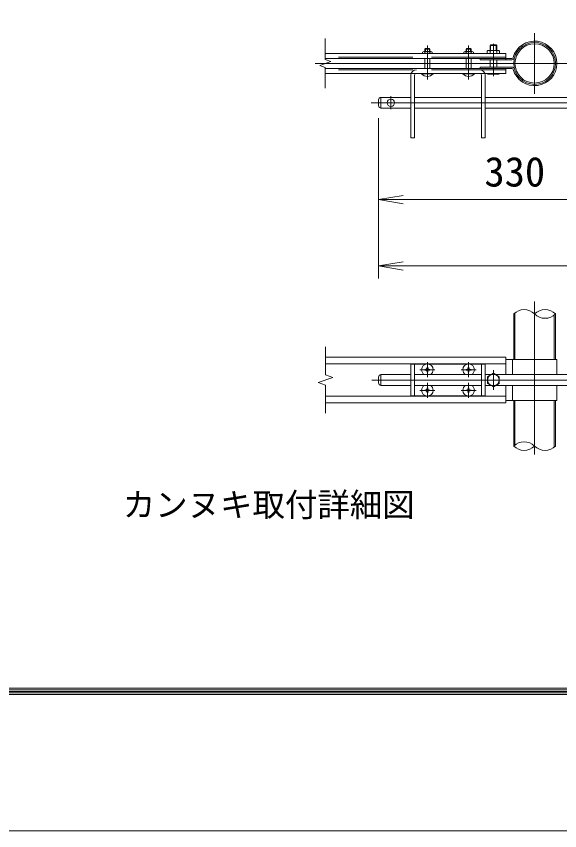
# Model space of a CAD drawing. Units: millimetres, scale not verified. Extents: x -6299 to 6301, y -4455 to 4455.
# Drawn here: x -4163 to -2846, y -4455 to -2482 of the extents above; entities that cross this region are included whole.
import ezdxf
from ezdxf.enums import TextEntityAlignment as Align

# ---------------------------------------------------------------- set-up
doc = ezdxf.new("R2010")
doc.units = ezdxf.units.MM
doc.header["$LTSCALE"] = 30
doc.linetypes.add('DASHED', pattern=[7.5, 6, -1.5])
doc.linetypes.add('USER1', pattern=[50.8, 31.75, -6.35, 6.35, -6.35])
for name, color, linetype, lineweight in [('0-1_D-TTL', 7, 'Continuous', 9), ('0-2_D-TTL-TXT', 7, 'Continuous', 13), ('0-3_D-BMK', 2, 'USER1', 13), ('0-4_D-STR1', 1, 'Continuous', 18), ('0-5_D-STR3', 3, 'Continuous', 13), ('0-9_D-STR-DIM', 7, 'Continuous', 9), ('0-A_0', 7, 'Continuous', 9)]:
    doc.layers.add(name, color=color, linetype=linetype, lineweight=lineweight)
doc.styles.add('ＭＳ ゴシック', font='')
doc.styles.get('ＭＳ ゴシック').set_extended_font_data('MS Gothic')

# ---------------------------------------------------------------- blocks, each defined once
blk = doc.blocks.new('_Open')
at = {"layer": '0-A_0'}
blk.add_line((-30, 5), (0, 0), dxfattribs=at)
blk.add_lwpolyline([(-30, -5), (0, 0), (-30, 0)], dxfattribs=at)

msp = doc.modelspace()

# ---------------------------------------------------------------- linework, layer by layer
at = {"layer": '0-1_D-TTL', "color": 2, "lineweight": 18}
msp.add_lwpolyline([(-6299.33, 4455), (6300.67, 4455), (6300.67, -4455), (-6299.33, -4455)], close=True, dxfattribs=at)
at = {"layer": '0-1_D-TTL'}
for points in [[(-5894.33, 4125), (5895.67, 4125), (5895.67, -4125), (-5894.33, -4125)], [(-5890.58, 4121.25), (5891.92, 4121.25), (5891.92, -4121.25), (-5890.58, -4121.25)], [(-5886.83, 4117.5), (5888.17, 4117.5), (5888.17, -4117.5), (-5886.83, -4117.5)], [(-5883.08, 4113.75), (5884.42, 4113.75), (5884.42, -4113.75), (-5883.08, -4113.75)], [(-5879.33, 4110), (5880.67, 4110), (5880.67, -4110), (-5879.33, -4110)]]:
    msp.add_lwpolyline(points, close=True, dxfattribs=at)
at = {"layer": '0-3_D-BMK'}
for p, q in [((-2906.75, -2522.37), (-2906.75, -2669.6)), ((-3166.75, -2552.86), (-3166.75, -2634.88)), ((-3066.75, -2552.86), (-3066.75, -2634.88)), ((-3006.75, -2548.46), (-3006.75, -2627.16)), ((-3438.45, -2595.98), (-2049.96, -2595.98)), ((-3255.15, -2675.6), (-3255.15, -2707.17)), ((-3303.21, -2691.38), (-2072.06, -2691.38)), ((-2906.75, -3172.49), (-2906.75, -3543.65)), ((-3166.75, -3356.29), (-3166.75, -3320.03)), ((-3066.75, -3356.2), (-3066.75, -3319.94)), ((-3184.97, -3338.07), (-3148.71, -3338.07)), ((-3084.97, -3338.07), (-3048.71, -3338.07)), ((-3006.75, -3339.5), (-3006.75, -3386.65)), ((-3301.39, -3363.07), (-2022.49, -3363.07)), ((-3166.75, -3406.2), (-3166.75, -3369.94)), ((-3066.75, -3406.2), (-3066.75, -3369.94)), ((-3184.97, -3388.07), (-3148.71, -3388.07)), ((-3084.97, -3388.07), (-3048.71, -3388.07))]:
    msp.add_line(p, q, dxfattribs=at)
at = {"layer": '0-4_D-STR1'}
for p, q in [((-2957.55, -3203.07), (-2957.55, -3313.07)), ((-2855.95, -3203.07), (-2855.95, -3313.07)), ((-2957.55, -3413.07), (-2957.55, -3523.07)), ((-2855.95, -3413.07), (-2855.95, -3523.07)), ((-2855.95, -3413.07), (-2855.95, -3523.07))]:
    msp.add_line(p, q, dxfattribs=at)
at = {"layer": '0-4_D-STR1', "linetype": 'DASHED'}
for p, q in [((-2954.35, -3200.25), (-2954.35, -3313.07)), ((-2859.15, -3205.9), (-2859.15, -3313.07)), ((-2954.35, -3413.07), (-2954.35, -3520.25)), ((-2859.15, -3413.07), (-2859.15, -3525.9))]:
    msp.add_line(p, q, dxfattribs=at)
at = {"layer": '0-4_D-STR1'}
for radius in [50.8, 47.6]:
    msp.add_circle((-2906.75, -2595.98), radius, dxfattribs=at)
at = {"layer": '0-5_D-STR3'}
for p, q in [((-3171.67, -2560.18), (-3172.75, -2561.27)), ((-3172.75, -2567.38), (-3172.75, -2561.27)), ((-3172.75, -2561.27), (-3160.75, -2561.27)), ((-3171.67, -2567.38), (-3171.67, -2560.18)), ((-3171.67, -2560.18), (-3161.84, -2560.18)), ((-3171.67, -2560.18), (-3161.84, -2560.18)), ((-3161.84, -2567.38), (-3161.84, -2560.18)), ((-3161.84, -2560.18), (-3160.75, -2561.27)), ((-3160.75, -2567.38), (-3160.75, -2561.27)), ((-3071.67, -2560.18), (-3072.75, -2561.27)), ((-3060.75, -2561.27), (-3072.75, -2561.27)), ((-3072.75, -2567.38), (-3072.75, -2561.27)), ((-3061.84, -2560.18), (-3071.67, -2560.18)), ((-3061.84, -2560.18), (-3071.67, -2560.18)), ((-3071.67, -2567.38), (-3071.67, -2560.18)), ((-3061.84, -2560.18), (-3060.75, -2561.27)), ((-3061.84, -2567.38), (-3061.84, -2560.18)), ((-3060.75, -2567.38), (-3060.75, -2561.27)), ((-2994.91, -2564.38), (-3018.6, -2564.38)), ((-3014.75, -2552.74), (-3013.4, -2551.38)), ((-2998.75, -2552.74), (-3014.75, -2552.74)), ((-3014.75, -2564.38), (-3014.75, -2552.74)), ((-3000.11, -2551.38), (-3013.4, -2551.38)), ((-3013.4, -2564.38), (-3013.4, -2551.38)), ((-3000.11, -2551.38), (-2998.75, -2552.74)), ((-3000.11, -2564.38), (-3000.11, -2551.38)), ((-2998.75, -2564.38), (-2998.75, -2552.74)), ((-2976.75, -2571.78), (-3414.31, -2571.78)), ((-2961.84, -2583.78), (-3414.31, -2583.78)), ((-3178.25, -2568.58), (-3178.25, -2571.78)), ((-3172.75, -2571.78), (-3172.75, -2568.58)), ((-3172.75, -2608.18), (-3172.75, -2583.78)), ((-3160.75, -2571.78), (-3160.75, -2568.58)), ((-3160.75, -2608.18), (-3160.75, -2583.78)), ((-3155.25, -2568.58), (-3155.25, -2571.78)), ((-3078.25, -2568.58), (-3078.25, -2571.78)), ((-3072.75, -2571.78), (-3072.75, -2568.58)), ((-3072.75, -2608.18), (-3072.75, -2583.78)), ((-3060.75, -2571.78), (-3060.75, -2568.58)), ((-3060.75, -2608.18), (-3060.75, -2583.78)), ((-3055.25, -2568.58), (-3055.25, -2571.78)), ((-3038.75, -2583.78), (-3038.75, -2586.98)), ((-3021.75, -2565.98), (-3021.75, -2571.78)), ((-3014.75, -2571.78), (-3014.75, -2565.98)), ((-2998.75, -2571.78), (-2998.75, -2565.98)), ((-2991.75, -2565.98), (-2991.75, -2571.78)), ((-2976.75, -2571.78), (-2976.75, -2586.98)), ((-2961.84, -2586.98), (-3038.75, -2586.98)), ((-3014.75, -2604.98), (-3014.75, -2586.98)), ((-2998.75, -2604.98), (-2998.75, -2586.98)), ((-2961.84, -2608.18), (-3414.31, -2608.18)), ((-2976.75, -2620.18), (-3414.31, -2620.18)), ((-3180.75, -2620.18), (-3152.75, -2620.18)), ((-3180.75, -2621.01), (-3180.75, -2620.18)), ((-3180.75, -2621.01), (-3152.75, -2621.01)), ((-3152.75, -2621.01), (-3152.75, -2620.18)), ((-3080.75, -2621.01), (-3080.75, -2620.18)), ((-3052.75, -2620.18), (-3080.75, -2620.18)), ((-3052.75, -2621.01), (-3080.75, -2621.01)), ((-3052.75, -2621.01), (-3052.75, -2620.18)), ((-2961.84, -2604.98), (-3038.75, -2604.98)), ((-3038.75, -2604.98), (-3038.75, -2608.18)), ((-3038.75, -2604.98), (-3038.75, -2608.18)), ((-3021.75, -2620.18), (-3021.75, -2621.18)), ((-3018.4, -2622.38), (-2995.2, -2622.38)), ((-3014.75, -2620.18), (-3014.75, -2621.18)), ((-2998.75, -2620.18), (-2998.75, -2621.18)), ((-2991.75, -2620.18), (-2991.75, -2621.18)), ((-2976.75, -2608.18), (-2976.75, -2620.18)), ((-3206.75, -2624.88), (-3206.75, -2776.38)), ((-3197.75, -2624.68), (-3197.75, -2776.38)), ((-3035.75, -2624.68), (-3035.75, -2776.38)), ((-3026.75, -2624.88), (-3026.75, -2776.38)), ((-3279.15, -2678.38), (-3206.75, -2678.38)), ((-3279.15, -2678.38), (-3279.15, -2704.38)), ((-3197.75, -2678.38), (-3035.75, -2678.38)), ((-3026.75, -2678.38), (-2665.15, -2678.38)), ((-3285.15, -2684.38), (-3285.15, -2698.38)), ((-3279.15, -2704.38), (-3206.75, -2704.38)), ((-3197.75, -2704.38), (-3035.75, -2704.38)), ((-3026.75, -2704.38), (-2665.15, -2704.38)), ((-3206.75, -2776.38), (-3197.75, -2776.38)), ((-3026.75, -2776.38), (-3035.75, -2776.38)), ((-2976.75, -3308.07), (-3413.75, -3308.07)), ((-2976.75, -3308.07), (-2976.75, -3350.07)), ((-2852.75, -3313.07), (-2976.75, -3313.07)), ((-2960.75, -3313.07), (-2960.75, -3350.07)), ((-2852.75, -3313.07), (-2852.75, -3350.07)), ((-2976.75, -3324.07), (-3413.75, -3324.07)), ((-3206.75, -3325.07), (-3206.75, -3401.07)), ((-3171.95, -3325.07), (-3206.75, -3325.07)), ((-3197.75, -3325.07), (-3197.75, -3401.07)), ((-3167.54, -3331.77), (-3167.59, -3334.37)), ((-3165.96, -3331.77), (-3167.54, -3331.77)), ((-3165.96, -3331.77), (-3165.92, -3334.37)), ((-3071.95, -3325.07), (-3161.56, -3325.07)), ((-3067.54, -3331.77), (-3067.59, -3334.37)), ((-3065.96, -3331.77), (-3067.54, -3331.77)), ((-3065.96, -3331.77), (-3065.92, -3334.37)), ((-3026.75, -3325.07), (-3061.56, -3325.07)), ((-3035.75, -3325.07), (-3035.75, -3401.07)), ((-3026.75, -3325.07), (-3026.75, -3401.07)), ((-3256.25, -3350.07), (-3279.15, -3350.07)), ((-3279.15, -3350.07), (-3279.15, -3376.07)), ((-3256.57, -3350.07), (-3206.75, -3350.07)), ((-3197.75, -3350.07), (-3035.75, -3350.07)), ((-3173.05, -3338.86), (-3173.05, -3338.07)), ((-3170.46, -3338.91), (-3173.05, -3338.86)), ((-3167.54, -3344.37), (-3167.59, -3341.78)), ((-3165.96, -3344.37), (-3167.54, -3344.37)), ((-3165.96, -3344.37), (-3165.92, -3341.78)), ((-3163.05, -3337.24), (-3160.45, -3337.28)), ((-3160.45, -3337.28), (-3160.45, -3338.07)), ((-3070.46, -3337.24), (-3073.05, -3337.28)), ((-3073.05, -3337.28), (-3073.05, -3338.07)), ((-3067.54, -3344.37), (-3067.59, -3341.78)), ((-3065.96, -3344.37), (-3067.54, -3344.37)), ((-3065.96, -3344.37), (-3065.92, -3341.78)), ((-3063.05, -3338.91), (-3060.45, -3338.86)), ((-3060.45, -3338.86), (-3060.45, -3338.07)), ((-3026.75, -3350.07), (-2921.05, -3350.07)), ((-2921.35, -3350.07), (-2665.15, -3350.07)), ((-3285.15, -3356.07), (-3285.15, -3370.07)), ((-3256.25, -3376.07), (-3279.15, -3376.07)), ((-3256.57, -3376.07), (-3206.75, -3376.07)), ((-3197.75, -3376.07), (-3035.75, -3376.07)), ((-3173.05, -3388.86), (-3173.05, -3388.07)), ((-3170.46, -3388.91), (-3173.05, -3388.86)), ((-3167.54, -3381.77), (-3167.59, -3384.37)), ((-3167.54, -3394.37), (-3167.59, -3391.78)), ((-3165.96, -3381.77), (-3167.54, -3381.77)), ((-3165.96, -3381.77), (-3165.92, -3384.37)), ((-3165.96, -3394.37), (-3165.92, -3391.78)), ((-3163.05, -3387.24), (-3160.45, -3387.28)), ((-3163.05, -3388.91), (-3160.45, -3388.86)), ((-3160.45, -3387.28), (-3160.45, -3388.07)), ((-3160.45, -3388.86), (-3160.45, -3388.07)), ((-3070.46, -3387.24), (-3073.05, -3387.28)), ((-3073.05, -3387.28), (-3073.05, -3388.07)), ((-3067.54, -3381.77), (-3067.59, -3384.37)), ((-3067.54, -3394.37), (-3067.59, -3391.78)), ((-3065.96, -3381.77), (-3067.54, -3381.77)), ((-3065.96, -3381.77), (-3065.92, -3384.37)), ((-3065.96, -3394.37), (-3065.92, -3391.78)), ((-3063.05, -3387.24), (-3060.45, -3387.28)), ((-3063.05, -3388.91), (-3060.45, -3388.86)), ((-3060.45, -3387.28), (-3060.45, -3388.07)), ((-3060.45, -3388.86), (-3060.45, -3388.07)), ((-3026.75, -3376.07), (-2921.05, -3376.07)), ((-2976.75, -3376.07), (-2976.75, -3418.07)), ((-2960.75, -3376.07), (-2960.75, -3413.07)), ((-2921.35, -3376.07), (-2665.15, -3376.07)), ((-2852.75, -3376.07), (-2852.75, -3413.07)), ((-2976.75, -3402.07), (-3413.75, -3402.07)), ((-3171.95, -3401.07), (-3206.75, -3401.07)), ((-3165.96, -3394.37), (-3167.54, -3394.37)), ((-3071.95, -3401.07), (-3161.56, -3401.07)), ((-3065.96, -3394.37), (-3067.54, -3394.37)), ((-3026.75, -3401.07), (-3061.56, -3401.07)), ((-2852.75, -3413.07), (-2976.75, -3413.07)), ((-2976.75, -3418.07), (-3413.75, -3418.07))]:
    msp.add_line(p, q, dxfattribs=at)
at = {"layer": '0-5_D-STR3', "linetype": 'DASHED'}
for p, q in [((-2976.75, -2580.58), (-3414.31, -2580.58)), ((-3175.54, -2567.38), (-3157.82, -2567.38)), ((-3057.97, -2567.38), (-3075.69, -2567.38)), ((-2976.75, -2611.38), (-3414.31, -2611.38))]:
    msp.add_line(p, q, dxfattribs=at)
at = {"layer": '0-5_D-STR3'}
for points in [[(-3170.46, -3337.24), (-3173.05, -3337.28), (-3173.05, -3338.07)], [(-3163.05, -3338.91), (-3160.45, -3338.86), (-3160.45, -3338.07)], [(-3070.46, -3338.91), (-3073.05, -3338.86), (-3073.05, -3338.07)], [(-3063.05, -3337.24), (-3060.45, -3337.28), (-3060.45, -3338.07)], [(-3170.46, -3387.24), (-3173.05, -3387.28), (-3173.05, -3388.07)], [(-3070.46, -3388.91), (-3073.05, -3388.86), (-3073.05, -3388.07)]]:
    msp.add_lwpolyline(points, dxfattribs=at)
at = {"layer": '0-5_D-STR3', "color": 4, "linetype": 'DASHED'}
msp.add_lwpolyline([(-3006.75, -3346.87), (-3020.78, -3354.97), (-3020.78, -3371.17), (-3006.75, -3379.27), (-2992.73, -3371.17), (-2992.73, -3354.97)], close=True, dxfattribs=at)
at = {"layer": '0-5_D-STR3'}
msp.add_circle((-3255.15, -2691.38), 9, dxfattribs=at)
at = {"layer": '0-5_D-STR3', "color": 4, "linetype": 'DASHED', "lineweight": 9}
msp.add_circle((-3006.75, -3363.07), 14.07, dxfattribs=at)
at = {"layer": '0-5_D-STR3'}
for centre, radius, start, end in [((-2906.75, -2595.98), 54, 195.6185, 164.3815), ((-3018.25, -2568.98), 4.6, 40.52088, 139.47912), ((-3006.75, -2585.18), 20.8, 67.38014, 112.61986), ((-2995.25, -2568.98), 4.6, 40.52088, 139.47912), ((-3175.5, -2571.13), 3.75, 42.84372, 137.15628), ((-3166.75, -2582.98), 15.6, 67.38014, 112.61986), ((-3158, -2571.12), 3.74, 42.69541, 137.30459), ((-3075.5, -2571.12), 3.74, 42.69541, 137.30459), ((-3066.75, -2582.98), 15.6, 67.38014, 112.61986), ((-3058, -2571.13), 3.75, 42.84372, 137.15628), ((-2961.84, -2580.58), 3.2, 270, 344.3815), ((-2961.84, -2580.58), 6.4, 270, 344.3815), ((-3193.25, -2624.88), 13.5, 90, 180), ((-3193.25, -2624.68), 4.5, 90, 180), ((-3166.75, -2609.38), 18.2, 219.71514, 320.28486), ((-3066.75, -2609.38), 18.2, 219.71514, 320.28486), ((-3040.25, -2624.88), 13.5, 0, 90), ((-3040.25, -2624.68), 4.5, 0, 90), ((-3018.25, -2616.69), 5.7, 232.09851, 307.90149), ((-3006.75, -2595.12), 27.27, 252.93847, 287.06153), ((-2995.25, -2616.68), 5.7, 232.14171, 307.85829), ((-2961.84, -2611.38), 6.4, 15.6185, 90), ((-2961.84, -2611.38), 3.2, 15.6185, 90), ((-3279.15, -2684.38), 6, 90, 180), ((-3279.15, -2698.38), 6, 180, 270), ((-3166.75, -3338.07), 14, 0, 180), ((-3170.56, -3334.26), 2.98, 270, 0), ((-3162.94, -3334.26), 2.98, 180, 270), ((-3066.75, -3338.07), 14, 0, 180), ((-3070.56, -3334.26), 2.98, 270, 0), ((-3062.94, -3334.26), 2.98, 180, 270), ((-3279.15, -3356.07), 6, 90, 180), ((-3166.75, -3338.07), 14, 180, 238.99728), ((-3170.56, -3341.88), 2.98, 0, 90), ((-3162.94, -3341.88), 2.98, 90, 180), ((-3166.75, -3338.07), 14, 301.00272, 0), ((-3066.75, -3338.07), 14, 180, 238.99728), ((-3070.56, -3341.88), 2.98, 0, 90), ((-3062.94, -3341.88), 2.98, 90, 180), ((-3066.75, -3338.07), 14, 301.00272, 0), ((-3279.15, -3370.07), 6, 180, 270), ((-3166.75, -3388.07), 14, 121.00272, 180), ((-3166.75, -3388.07), 14, 180, 0), ((-3170.56, -3384.26), 2.98, 270, 0), ((-3170.56, -3391.88), 2.98, 0, 90), ((-3162.94, -3384.26), 2.98, 180, 270), ((-3162.94, -3391.88), 2.98, 90, 180), ((-3166.75, -3388.07), 14, 0, 58.99728), ((-3066.75, -3388.07), 14, 121.00272, 180), ((-3066.75, -3388.07), 14, 180, 0), ((-3070.56, -3384.26), 2.98, 270, 0), ((-3070.56, -3391.88), 2.98, 0, 90), ((-3062.94, -3384.26), 2.98, 180, 270), ((-3062.94, -3391.88), 2.98, 90, 180), ((-3066.75, -3388.07), 14, 0, 58.99728)]:
    msp.add_arc(centre, radius, start, end, dxfattribs=at)
at = {"layer": '0-9_D-STR-DIM'}
for p, q in [((-3414.31, -2586.36), (-3414.31, -2535.98)), ((-3427.52, -2600.79), (-3401.1, -2591.17)), ((-3414.31, -2605.6), (-3427.52, -2600.79)), ((-3401.1, -2591.17), (-3414.31, -2586.36)), ((-3414.31, -2655.98), (-3414.31, -2605.6)), ((-3285.15, -2728.38), (-3285.15, -2956.12)), ((-3285.15, -2728.38), (-3285.15, -3116.8)), ((-3225.15, -2926.12), (-2685.15, -2926.12)), ((-3225.15, -3086.8), (-2145.15, -3086.8)), ((-3413.75, -3350.25), (-3413.75, -3283.07)), ((-3396.13, -3356.66), (-3413.75, -3350.25)), ((-3431.37, -3369.49), (-3396.13, -3356.66)), ((-3413.75, -3375.9), (-3431.37, -3369.49)), ((-3413.75, -3443.07), (-3413.75, -3375.9))]:
    msp.add_line(p, q, dxfattribs=at)
for centre, start, end in [((-2932.15, -3228.63), 45.18146, 134.81854), ((-2881.35, -3228.63), 45.18146, 134.81854), ((-2881.35, -3177.51), 225.18146, 314.81854), ((-2932.15, -3548.63), 45.18146, 134.81854), ((-2932.15, -3497.51), 225.18146, 314.81854), ((-2881.35, -3497.51), 225.18146, 314.81854)]:
    msp.add_arc(centre, 36.03, start, end, dxfattribs=at)

# ---------------------------------------------------------------- block references
at = {"layer": '0-9_D-STR-DIM', "xscale": 2, "yscale": 2, "rotation": 180}
for p in [(-3285.15, -2926.12), (-3285.15, -3086.8)]:
    msp.add_blockref('_Open', p, dxfattribs=at)

# ---------------------------------------------------------------- texts
at = {"layer": '0-2_D-TTL-TXT', "style": 'ＭＳ ゴシック'}
msp.add_text('カンヌキ取付詳細図', height=57.62, dxfattribs=at).set_placement((-3905.01, -3711.29), align=Align.BOTTOM_LEFT)
at = {"layer": '0-9_D-STR-DIM', "style": 'ＭＳ ゴシック'}
msp.add_text('330', height=72.14, dxfattribs=at).set_placement((-3028.47, -2916), align=Align.BOTTOM_LEFT)

doc.saveas('drawing.dxf')
